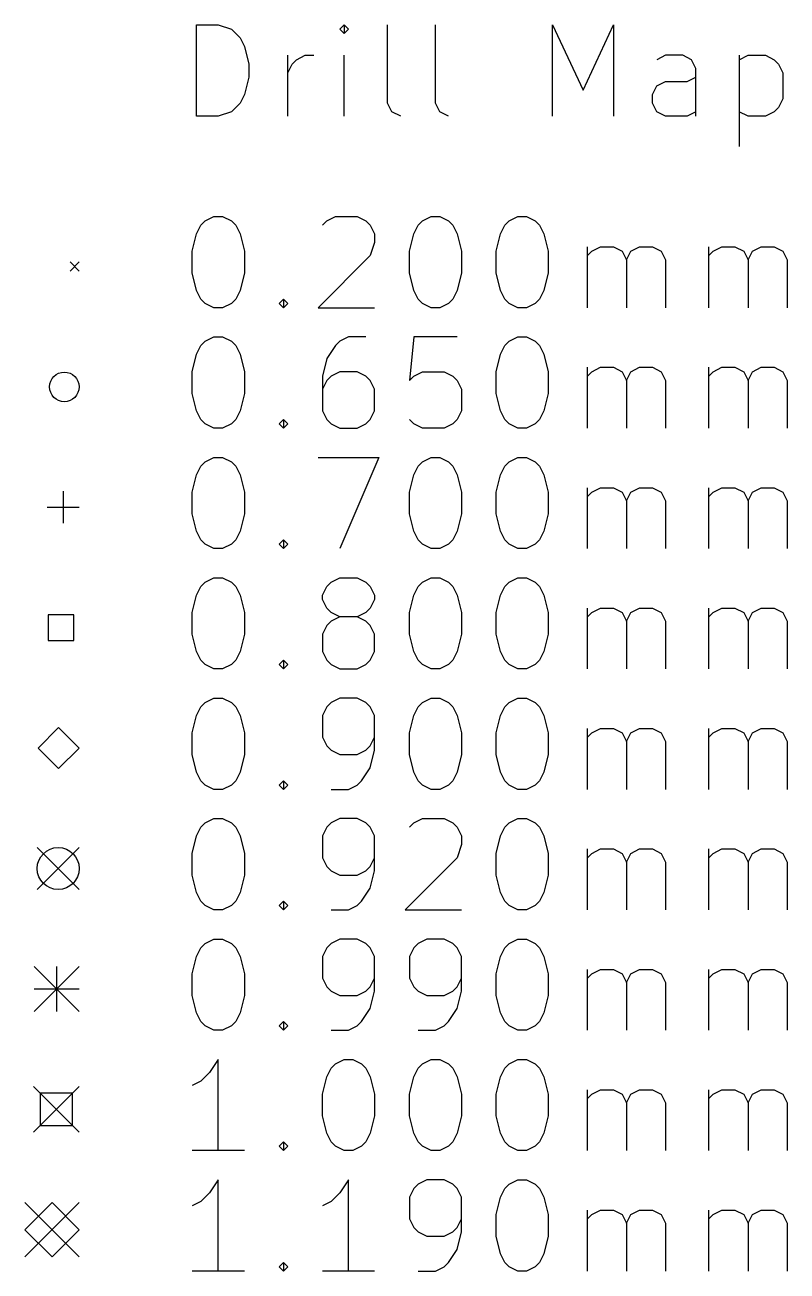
# Model space of a CAD drawing. Extents: x 68 to 170, y -265 to -110.
# Drawn here: x 68.58 to 85.3, y -238.65 to -211.33 of the extents above; entities that cross this region are included whole.
import ezdxf

# ---------------------------------------------------------------- set-up
doc = ezdxf.new("R2010")
doc.units = 0
doc.layers.add('BLACK', color=7, linetype='CONTINUOUS')

msp = doc.modelspace()

# ---------------------------------------------------------------- linework, layer by layer
at = {"layer": 'BLACK', "linetype": 'CONTINUOUS'}
for p, q in [((72.3512, -213.33), (72.3512, -211.33)), ((72.3512, -211.33), (72.8274, -211.33)), ((72.8274, -211.33), (73.1131, -211.425)), ((73.1131, -211.425), (73.3036, -211.615)), ((75.5893, -211.33), (75.494, -211.425)), ((75.494, -211.425), (75.5893, -211.52)), ((75.6845, -211.425), (75.5893, -211.33)), ((75.5893, -211.33), (75.5893, -211.52)), ((75.5893, -211.52), (75.6845, -211.425)), ((76.5417, -213.044), (76.5417, -211.33)), ((77.5893, -213.044), (77.5893, -211.33)), ((80.1607, -213.33), (80.1607, -211.33)), ((80.1607, -211.33), (80.8274, -212.758)), ((80.8274, -212.758), (81.494, -211.33)), ((81.494, -211.33), (81.494, -213.33)), ((73.3036, -211.615), (73.3988, -211.806)), ((73.3988, -211.806), (73.494, -212.187)), ((74.3512, -213.33), (74.3512, -211.996)), ((74.5417, -212.092), (74.7321, -211.996)), ((74.7321, -211.996), (74.9226, -211.996)), ((75.5893, -213.33), (75.5893, -211.996)), ((82.6369, -211.996), (82.4464, -212.092)), ((83.0179, -211.996), (82.6369, -211.996)), ((83.2083, -212.092), (83.0179, -211.996)), ((84.256, -211.996), (84.256, -213.996)), ((84.256, -212.092), (84.4464, -211.996)), ((84.4464, -211.996), (84.8274, -211.996)), ((84.8274, -211.996), (85.0179, -212.092)), ((73.494, -212.187), (73.494, -212.473)), ((74.3512, -212.377), (74.4464, -212.187)), ((74.4464, -212.187), (74.5417, -212.092)), ((83.3036, -212.282), (83.2083, -212.092)), ((85.0179, -212.092), (85.1131, -212.187)), ((85.1131, -212.187), (85.2083, -212.377)), ((73.494, -212.473), (73.3988, -212.854)), ((83.1131, -212.568), (83.3036, -212.473)), ((83.3036, -213.33), (83.3036, -212.282)), ((85.2083, -212.377), (85.2083, -212.949)), ((82.3512, -212.854), (82.4464, -212.663)), ((82.4464, -212.663), (82.6369, -212.568)), ((82.6369, -212.568), (83.1131, -212.568)), ((73.3036, -213.044), (73.1131, -213.235)), ((73.3988, -212.854), (73.3036, -213.044)), ((76.6369, -213.235), (76.5417, -213.044)), ((77.6845, -213.235), (77.5893, -213.044)), ((82.3512, -213.044), (82.3512, -212.854)), ((82.4464, -213.235), (82.3512, -213.044)), ((85.2083, -212.949), (85.1131, -213.139)), ((72.8274, -213.33), (72.3512, -213.33)), ((73.1131, -213.235), (72.8274, -213.33)), ((76.8274, -213.33), (76.6369, -213.235)), ((77.875, -213.33), (77.6845, -213.235)), ((82.6369, -213.33), (82.4464, -213.235)), ((83.1131, -213.33), (82.6369, -213.33)), ((83.3036, -213.235), (83.1131, -213.33)), ((84.4464, -213.33), (84.256, -213.235)), ((84.8274, -213.33), (84.4464, -213.33)), ((85.0179, -213.235), (84.8274, -213.33)), ((85.1131, -213.139), (85.0179, -213.235)), ((72.5417, -215.625), (72.7321, -215.53)), ((72.7321, -215.53), (72.9226, -215.53)), ((72.9226, -215.53), (73.1131, -215.625)), ((75.2083, -215.625), (75.3988, -215.53)), ((75.3988, -215.53), (75.875, -215.53)), ((75.875, -215.53), (76.0655, -215.625)), ((77.3036, -215.625), (77.494, -215.53)), ((77.494, -215.53), (77.6845, -215.53)), ((77.6845, -215.53), (77.875, -215.625)), ((79.2083, -215.625), (79.3988, -215.53)), ((79.3988, -215.53), (79.5893, -215.53)), ((79.5893, -215.53), (79.7798, -215.625)), ((72.3512, -215.911), (72.4464, -215.72)), ((72.4464, -215.72), (72.5417, -215.625)), ((73.1131, -215.625), (73.2083, -215.72)), ((73.2083, -215.72), (73.3036, -215.911)), ((75.1131, -215.72), (75.2083, -215.625)), ((76.0655, -215.625), (76.1607, -215.72)), ((76.1607, -215.72), (76.256, -215.911)), ((77.1131, -215.911), (77.2083, -215.72)), ((77.2083, -215.72), (77.3036, -215.625)), ((77.875, -215.625), (77.9702, -215.72)), ((77.9702, -215.72), (78.0655, -215.911)), ((79.0179, -215.911), (79.1131, -215.72)), ((79.1131, -215.72), (79.2083, -215.625)), ((79.7798, -215.625), (79.875, -215.72)), ((79.875, -215.72), (79.9702, -215.911)), ((72.256, -216.292), (72.3512, -215.911)), ((73.3036, -215.911), (73.3988, -216.292)), ((76.256, -216.101), (76.1607, -216.387)), ((76.256, -215.911), (76.256, -216.101)), ((77.0179, -216.292), (77.1131, -215.911)), ((78.0655, -215.911), (78.1607, -216.292)), ((78.9226, -216.292), (79.0179, -215.911)), ((79.9702, -215.911), (80.0655, -216.292)), ((72.256, -216.768), (72.256, -216.292)), ((73.3988, -216.292), (73.3988, -216.768)), ((77.0179, -216.768), (77.0179, -216.292)), ((78.1607, -216.292), (78.1607, -216.768)), ((78.9226, -216.768), (78.9226, -216.292)), ((80.0655, -216.292), (80.0655, -216.768)), ((80.9226, -217.53), (80.9226, -216.196)), ((80.9226, -216.387), (81.0179, -216.292)), ((81.0179, -216.292), (81.2083, -216.196)), ((81.2083, -216.196), (81.494, -216.196)), ((81.494, -216.196), (81.6845, -216.292)), ((81.6845, -216.292), (81.7798, -216.482)), ((81.7798, -216.482), (81.875, -216.292)), ((81.875, -216.292), (82.0655, -216.196)), ((82.0655, -216.196), (82.3512, -216.196)), ((82.3512, -216.196), (82.5417, -216.292)), ((82.5417, -216.292), (82.6369, -216.482)), ((83.5893, -217.53), (83.5893, -216.196)), ((83.5893, -216.387), (83.6845, -216.292)), ((83.6845, -216.292), (83.875, -216.196)), ((83.875, -216.196), (84.1607, -216.196)), ((84.1607, -216.196), (84.3512, -216.292)), ((84.3512, -216.292), (84.4464, -216.482)), ((84.4464, -216.482), (84.5417, -216.292)), ((84.5417, -216.292), (84.7321, -216.196)), ((84.7321, -216.196), (85.0179, -216.196)), ((85.0179, -216.196), (85.2083, -216.292)), ((85.2083, -216.292), (85.3036, -216.482)), ((69.575, -216.525), (69.775, -216.725)), ((69.775, -216.525), (69.575, -216.725)), ((76.1607, -216.387), (75.0179, -217.53)), ((81.7798, -216.482), (81.7798, -217.53)), ((82.6369, -216.482), (82.6369, -217.53)), ((84.4464, -216.482), (84.4464, -217.53)), ((85.3036, -216.482), (85.3036, -217.53)), ((72.3512, -217.149), (72.256, -216.768)), ((73.3988, -216.768), (73.3036, -217.149)), ((77.1131, -217.149), (77.0179, -216.768)), ((78.1607, -216.768), (78.0655, -217.149)), ((79.0179, -217.149), (78.9226, -216.768)), ((80.0655, -216.768), (79.9702, -217.149)), ((72.4464, -217.339), (72.3512, -217.149)), ((73.3036, -217.149), (73.2083, -217.339)), ((77.2083, -217.339), (77.1131, -217.149)), ((78.0655, -217.149), (77.9702, -217.339)), ((79.1131, -217.339), (79.0179, -217.149)), ((79.9702, -217.149), (79.875, -217.339)), ((72.5417, -217.435), (72.4464, -217.339)), ((72.7321, -217.53), (72.5417, -217.435)), ((73.1131, -217.435), (72.9226, -217.53)), ((73.2083, -217.339), (73.1131, -217.435)), ((74.1607, -217.435), (74.256, -217.339)), ((74.256, -217.53), (74.1607, -217.435)), ((74.256, -217.339), (74.3512, -217.435)), ((74.256, -217.339), (74.256, -217.53)), ((74.3512, -217.435), (74.256, -217.53)), ((77.3036, -217.435), (77.2083, -217.339)), ((77.494, -217.53), (77.3036, -217.435)), ((77.875, -217.435), (77.6845, -217.53)), ((77.9702, -217.339), (77.875, -217.435)), ((79.2083, -217.435), (79.1131, -217.339)), ((79.3988, -217.53), (79.2083, -217.435)), ((79.7798, -217.435), (79.5893, -217.53)), ((79.875, -217.339), (79.7798, -217.435)), ((72.9226, -217.53), (72.7321, -217.53)), ((75.0179, -217.53), (76.256, -217.53)), ((77.6845, -217.53), (77.494, -217.53)), ((79.5893, -217.53), (79.3988, -217.53)), ((72.4464, -218.36), (72.5417, -218.265)), ((72.5417, -218.265), (72.7321, -218.17)), ((72.7321, -218.17), (72.9226, -218.17)), ((72.9226, -218.17), (73.1131, -218.265)), ((73.1131, -218.265), (73.2083, -218.36)), ((75.494, -218.265), (75.3988, -218.36)), ((75.6845, -218.17), (75.494, -218.265)), ((76.0655, -218.17), (75.6845, -218.17)), ((77.1131, -218.17), (77.0179, -219.122)), ((78.0655, -218.17), (77.1131, -218.17)), ((79.1131, -218.36), (79.2083, -218.265)), ((79.2083, -218.265), (79.3988, -218.17)), ((79.3988, -218.17), (79.5893, -218.17)), ((79.5893, -218.17), (79.7798, -218.265)), ((79.7798, -218.265), (79.875, -218.36)), ((72.256, -218.932), (72.3512, -218.551)), ((72.3512, -218.551), (72.4464, -218.36)), ((73.2083, -218.36), (73.3036, -218.551)), ((73.3036, -218.551), (73.3988, -218.932)), ((75.3988, -218.36), (75.2083, -218.646)), ((78.9226, -218.932), (79.0179, -218.551)), ((79.0179, -218.551), (79.1131, -218.36)), ((79.875, -218.36), (79.9702, -218.551)), ((79.9702, -218.551), (80.0655, -218.932)), ((75.2083, -218.646), (75.1131, -219.027)), ((72.256, -219.408), (72.256, -218.932)), ((73.3988, -218.932), (73.3988, -219.408)), ((75.1131, -219.027), (75.1131, -219.789)), ((75.3036, -219.027), (75.2083, -219.122)), ((75.494, -218.932), (75.3036, -219.027)), ((75.875, -218.932), (75.494, -218.932)), ((76.0655, -219.027), (75.875, -218.932)), ((76.1607, -219.122), (76.0655, -219.027)), ((77.0179, -219.122), (77.1131, -219.027)), ((77.1131, -219.027), (77.3036, -218.932)), ((77.3036, -218.932), (77.7798, -218.932)), ((77.7798, -218.932), (77.9702, -219.027)), ((77.9702, -219.027), (78.0655, -219.122)), ((78.9226, -219.408), (78.9226, -218.932)), ((80.0655, -218.932), (80.0655, -219.408)), ((80.9226, -220.17), (80.9226, -218.836)), ((80.9226, -219.027), (81.0179, -218.932)), ((81.0179, -218.932), (81.2083, -218.836)), ((81.2083, -218.836), (81.494, -218.836)), ((81.494, -218.836), (81.6845, -218.932)), ((81.6845, -218.932), (81.7798, -219.122)), ((81.7798, -219.122), (81.875, -218.932)), ((81.875, -218.932), (82.0655, -218.836)), ((82.0655, -218.836), (82.3512, -218.836)), ((82.3512, -218.836), (82.5417, -218.932)), ((82.5417, -218.932), (82.6369, -219.122)), ((83.5893, -220.17), (83.5893, -218.836)), ((83.5893, -219.027), (83.6845, -218.932)), ((83.6845, -218.932), (83.875, -218.836)), ((83.875, -218.836), (84.1607, -218.836)), ((84.1607, -218.836), (84.3512, -218.932)), ((84.3512, -218.932), (84.4464, -219.122)), ((84.4464, -219.122), (84.5417, -218.932)), ((84.5417, -218.932), (84.7321, -218.836)), ((84.7321, -218.836), (85.0179, -218.836)), ((85.0179, -218.836), (85.2083, -218.932)), ((85.2083, -218.932), (85.3036, -219.122)), ((75.2083, -219.122), (75.1131, -219.313)), ((76.256, -219.313), (76.1607, -219.122)), ((76.256, -219.789), (76.256, -219.313)), ((78.0655, -219.122), (78.1607, -219.313)), ((78.1607, -219.313), (78.1607, -219.789)), ((81.7798, -219.122), (81.7798, -220.17)), ((82.6369, -219.122), (82.6369, -220.17)), ((84.4464, -219.122), (84.4464, -220.17)), ((85.3036, -219.122), (85.3036, -220.17)), ((72.3512, -219.789), (72.256, -219.408)), ((73.3988, -219.408), (73.3036, -219.789)), ((79.0179, -219.789), (78.9226, -219.408)), ((80.0655, -219.408), (79.9702, -219.789)), ((72.4464, -219.979), (72.3512, -219.789)), ((73.3036, -219.789), (73.2083, -219.979)), ((75.1131, -219.789), (75.2083, -219.979)), ((76.1607, -219.979), (76.256, -219.789)), ((78.1607, -219.789), (78.0655, -219.979)), ((79.1131, -219.979), (79.0179, -219.789)), ((79.9702, -219.789), (79.875, -219.979)), ((72.5417, -220.075), (72.4464, -219.979)), ((72.7321, -220.17), (72.5417, -220.075)), ((72.9226, -220.17), (72.7321, -220.17)), ((73.1131, -220.075), (72.9226, -220.17)), ((73.2083, -219.979), (73.1131, -220.075)), ((74.1607, -220.075), (74.256, -219.979)), ((74.256, -220.17), (74.1607, -220.075)), ((74.256, -219.979), (74.3512, -220.075)), ((74.256, -219.979), (74.256, -220.17)), ((74.3512, -220.075), (74.256, -220.17)), ((75.2083, -219.979), (75.3036, -220.075)), ((75.3036, -220.075), (75.494, -220.17)), ((75.494, -220.17), (75.875, -220.17)), ((75.875, -220.17), (76.0655, -220.075)), ((76.0655, -220.075), (76.1607, -219.979)), ((77.1131, -220.075), (77.0179, -219.979)), ((77.3036, -220.17), (77.1131, -220.075)), ((77.7798, -220.17), (77.3036, -220.17)), ((77.9702, -220.075), (77.7798, -220.17)), ((78.0655, -219.979), (77.9702, -220.075)), ((79.2083, -220.075), (79.1131, -219.979)), ((79.3988, -220.17), (79.2083, -220.075)), ((79.5893, -220.17), (79.3988, -220.17)), ((79.7798, -220.075), (79.5893, -220.17)), ((79.875, -219.979), (79.7798, -220.075)), ((72.3512, -221.191), (72.4464, -221)), ((72.4464, -221), (72.5417, -220.905)), ((72.5417, -220.905), (72.7321, -220.81)), ((72.7321, -220.81), (72.9226, -220.81)), ((72.9226, -220.81), (73.1131, -220.905)), ((73.1131, -220.905), (73.2083, -221)), ((73.2083, -221), (73.3036, -221.191)), ((75.0179, -220.81), (76.3512, -220.81)), ((76.3512, -220.81), (75.494, -222.81)), ((77.1131, -221.191), (77.2083, -221)), ((77.2083, -221), (77.3036, -220.905)), ((77.3036, -220.905), (77.494, -220.81)), ((77.494, -220.81), (77.6845, -220.81)), ((77.6845, -220.81), (77.875, -220.905)), ((77.875, -220.905), (77.9702, -221)), ((77.9702, -221), (78.0655, -221.191)), ((79.0179, -221.191), (79.1131, -221)), ((79.1131, -221), (79.2083, -220.905)), ((79.2083, -220.905), (79.3988, -220.81)), ((79.3988, -220.81), (79.5893, -220.81)), ((79.5893, -220.81), (79.7798, -220.905)), ((79.7798, -220.905), (79.875, -221)), ((79.875, -221), (79.9702, -221.191)), ((72.256, -221.572), (72.3512, -221.191)), ((73.3036, -221.191), (73.3988, -221.572)), ((77.0179, -221.572), (77.1131, -221.191)), ((78.0655, -221.191), (78.1607, -221.572)), ((78.9226, -221.572), (79.0179, -221.191)), ((79.9702, -221.191), (80.0655, -221.572)), ((69.425, -221.555), (69.425, -222.255)), ((80.9226, -222.81), (80.9226, -221.476)), ((81.0179, -221.572), (81.2083, -221.476)), ((81.2083, -221.476), (81.494, -221.476)), ((81.494, -221.476), (81.6845, -221.572)), ((81.875, -221.572), (82.0655, -221.476)), ((82.0655, -221.476), (82.3512, -221.476)), ((82.3512, -221.476), (82.5417, -221.572)), ((83.5893, -222.81), (83.5893, -221.476)), ((83.6845, -221.572), (83.875, -221.476)), ((83.875, -221.476), (84.1607, -221.476)), ((84.1607, -221.476), (84.3512, -221.572)), ((84.5417, -221.572), (84.7321, -221.476)), ((84.7321, -221.476), (85.0179, -221.476)), ((85.0179, -221.476), (85.2083, -221.572)), ((72.256, -222.048), (72.256, -221.572)), ((73.3988, -221.572), (73.3988, -222.048)), ((77.0179, -222.048), (77.0179, -221.572)), ((78.1607, -221.572), (78.1607, -222.048)), ((78.9226, -222.048), (78.9226, -221.572)), ((80.0655, -221.572), (80.0655, -222.048)), ((80.9226, -221.667), (81.0179, -221.572)), ((81.6845, -221.572), (81.7798, -221.762)), ((81.7798, -221.762), (81.875, -221.572)), ((81.7798, -221.762), (81.7798, -222.81)), ((82.5417, -221.572), (82.6369, -221.762)), ((82.6369, -221.762), (82.6369, -222.81)), ((83.5893, -221.667), (83.6845, -221.572)), ((84.3512, -221.572), (84.4464, -221.762)), ((84.4464, -221.762), (84.5417, -221.572)), ((84.4464, -221.762), (84.4464, -222.81)), ((85.2083, -221.572), (85.3036, -221.762)), ((85.3036, -221.762), (85.3036, -222.81)), ((69.075, -221.905), (69.775, -221.905)), ((72.3512, -222.429), (72.256, -222.048)), ((73.3988, -222.048), (73.3036, -222.429)), ((77.1131, -222.429), (77.0179, -222.048)), ((78.1607, -222.048), (78.0655, -222.429)), ((79.0179, -222.429), (78.9226, -222.048)), ((80.0655, -222.048), (79.9702, -222.429)), ((72.4464, -222.619), (72.3512, -222.429)), ((72.5417, -222.715), (72.4464, -222.619)), ((73.2083, -222.619), (73.1131, -222.715)), ((73.3036, -222.429), (73.2083, -222.619)), ((74.1607, -222.715), (74.256, -222.619)), ((74.256, -222.619), (74.3512, -222.715)), ((74.256, -222.619), (74.256, -222.81)), ((77.2083, -222.619), (77.1131, -222.429)), ((77.3036, -222.715), (77.2083, -222.619)), ((77.9702, -222.619), (77.875, -222.715)), ((78.0655, -222.429), (77.9702, -222.619)), ((79.1131, -222.619), (79.0179, -222.429)), ((79.2083, -222.715), (79.1131, -222.619)), ((79.875, -222.619), (79.7798, -222.715)), ((79.9702, -222.429), (79.875, -222.619)), ((72.7321, -222.81), (72.5417, -222.715)), ((72.9226, -222.81), (72.7321, -222.81)), ((73.1131, -222.715), (72.9226, -222.81)), ((74.256, -222.81), (74.1607, -222.715)), ((74.3512, -222.715), (74.256, -222.81)), ((77.494, -222.81), (77.3036, -222.715)), ((77.6845, -222.81), (77.494, -222.81)), ((77.875, -222.715), (77.6845, -222.81)), ((79.3988, -222.81), (79.2083, -222.715)), ((79.5893, -222.81), (79.3988, -222.81)), ((79.7798, -222.715), (79.5893, -222.81)), ((72.5417, -223.545), (72.7321, -223.45)), ((72.7321, -223.45), (72.9226, -223.45)), ((72.9226, -223.45), (73.1131, -223.545)), ((75.3036, -223.545), (75.494, -223.45)), ((75.494, -223.45), (75.875, -223.45)), ((75.875, -223.45), (76.0655, -223.545)), ((77.3036, -223.545), (77.494, -223.45)), ((77.494, -223.45), (77.6845, -223.45)), ((77.6845, -223.45), (77.875, -223.545)), ((79.2083, -223.545), (79.3988, -223.45)), ((79.3988, -223.45), (79.5893, -223.45)), ((79.5893, -223.45), (79.7798, -223.545)), ((72.3512, -223.831), (72.4464, -223.64)), ((72.4464, -223.64), (72.5417, -223.545)), ((73.1131, -223.545), (73.2083, -223.64)), ((73.2083, -223.64), (73.3036, -223.831)), ((75.1131, -223.831), (75.2083, -223.64)), ((75.2083, -223.64), (75.3036, -223.545)), ((76.0655, -223.545), (76.1607, -223.64)), ((76.1607, -223.64), (76.256, -223.831)), ((77.1131, -223.831), (77.2083, -223.64)), ((77.2083, -223.64), (77.3036, -223.545)), ((77.875, -223.545), (77.9702, -223.64)), ((77.9702, -223.64), (78.0655, -223.831)), ((79.0179, -223.831), (79.1131, -223.64)), ((79.1131, -223.64), (79.2083, -223.545)), ((79.7798, -223.545), (79.875, -223.64)), ((79.875, -223.64), (79.9702, -223.831)), ((72.256, -224.212), (72.3512, -223.831)), ((73.3036, -223.831), (73.3988, -224.212)), ((75.1131, -223.926), (75.1131, -223.831)), ((75.2083, -224.116), (75.1131, -223.926)), ((76.256, -223.926), (76.1607, -224.116)), ((76.256, -223.831), (76.256, -223.926)), ((77.0179, -224.212), (77.1131, -223.831)), ((78.0655, -223.831), (78.1607, -224.212)), ((78.9226, -224.212), (79.0179, -223.831)), ((79.9702, -223.831), (80.0655, -224.212)), ((69.6578, -224.262), (69.0922, -224.262)), ((69.0922, -224.262), (69.0922, -224.828)), ((69.6578, -224.828), (69.6578, -224.262)), ((72.256, -224.688), (72.256, -224.212)), ((73.3988, -224.212), (73.3988, -224.688)), ((75.3036, -224.212), (75.2083, -224.116)), ((75.494, -224.307), (75.3036, -224.212)), ((76.0655, -224.212), (75.875, -224.307)), ((76.1607, -224.116), (76.0655, -224.212)), ((77.0179, -224.688), (77.0179, -224.212)), ((78.1607, -224.212), (78.1607, -224.688)), ((78.9226, -224.688), (78.9226, -224.212)), ((80.0655, -224.212), (80.0655, -224.688)), ((80.9226, -225.45), (80.9226, -224.116)), ((80.9226, -224.307), (81.0179, -224.212)), ((81.0179, -224.212), (81.2083, -224.116)), ((81.2083, -224.116), (81.494, -224.116)), ((81.494, -224.116), (81.6845, -224.212)), ((81.6845, -224.212), (81.7798, -224.402)), ((81.7798, -224.402), (81.875, -224.212)), ((81.875, -224.212), (82.0655, -224.116)), ((82.0655, -224.116), (82.3512, -224.116)), ((82.3512, -224.116), (82.5417, -224.212)), ((82.5417, -224.212), (82.6369, -224.402)), ((83.5893, -225.45), (83.5893, -224.116)), ((83.5893, -224.307), (83.6845, -224.212)), ((83.6845, -224.212), (83.875, -224.116)), ((83.875, -224.116), (84.1607, -224.116)), ((84.1607, -224.116), (84.3512, -224.212)), ((84.3512, -224.212), (84.4464, -224.402)), ((84.4464, -224.402), (84.5417, -224.212)), ((84.5417, -224.212), (84.7321, -224.116)), ((84.7321, -224.116), (85.0179, -224.116)), ((85.0179, -224.116), (85.2083, -224.212)), ((85.2083, -224.212), (85.3036, -224.402)), ((75.2083, -224.497), (75.1131, -224.688)), ((75.3036, -224.402), (75.2083, -224.497)), ((75.494, -224.307), (75.3036, -224.402)), ((75.875, -224.307), (75.494, -224.307)), ((76.0655, -224.402), (75.875, -224.307)), ((76.1607, -224.497), (76.0655, -224.402)), ((76.256, -224.688), (76.1607, -224.497)), ((81.7798, -224.402), (81.7798, -225.45)), ((82.6369, -224.402), (82.6369, -225.45)), ((84.4464, -224.402), (84.4464, -225.45)), ((85.3036, -224.402), (85.3036, -225.45)), ((69.0922, -224.828), (69.6578, -224.828)), ((72.3512, -225.069), (72.256, -224.688)), ((73.3988, -224.688), (73.3036, -225.069)), ((75.1131, -224.688), (75.1131, -225.069)), ((76.256, -225.069), (76.256, -224.688)), ((77.1131, -225.069), (77.0179, -224.688)), ((78.1607, -224.688), (78.0655, -225.069)), ((79.0179, -225.069), (78.9226, -224.688)), ((80.0655, -224.688), (79.9702, -225.069)), ((72.4464, -225.259), (72.3512, -225.069)), ((73.3036, -225.069), (73.2083, -225.259)), ((75.1131, -225.069), (75.2083, -225.259)), ((76.1607, -225.259), (76.256, -225.069)), ((77.2083, -225.259), (77.1131, -225.069)), ((78.0655, -225.069), (77.9702, -225.259)), ((79.1131, -225.259), (79.0179, -225.069)), ((79.9702, -225.069), (79.875, -225.259)), ((72.5417, -225.355), (72.4464, -225.259)), ((72.7321, -225.45), (72.5417, -225.355)), ((73.1131, -225.355), (72.9226, -225.45)), ((73.2083, -225.259), (73.1131, -225.355)), ((74.1607, -225.355), (74.256, -225.259)), ((74.256, -225.45), (74.1607, -225.355)), ((74.256, -225.259), (74.3512, -225.355)), ((74.256, -225.259), (74.256, -225.45)), ((74.3512, -225.355), (74.256, -225.45)), ((75.2083, -225.259), (75.3036, -225.355)), ((75.3036, -225.355), (75.494, -225.45)), ((75.875, -225.45), (76.0655, -225.355)), ((76.0655, -225.355), (76.1607, -225.259)), ((77.3036, -225.355), (77.2083, -225.259)), ((77.494, -225.45), (77.3036, -225.355)), ((77.875, -225.355), (77.6845, -225.45)), ((77.9702, -225.259), (77.875, -225.355)), ((79.2083, -225.355), (79.1131, -225.259)), ((79.3988, -225.45), (79.2083, -225.355)), ((79.7798, -225.355), (79.5893, -225.45)), ((79.875, -225.259), (79.7798, -225.355)), ((72.9226, -225.45), (72.7321, -225.45)), ((75.494, -225.45), (75.875, -225.45)), ((77.6845, -225.45), (77.494, -225.45)), ((79.5893, -225.45), (79.3988, -225.45)), ((72.4464, -226.28), (72.5417, -226.185)), ((72.5417, -226.185), (72.7321, -226.09)), ((72.7321, -226.09), (72.9226, -226.09)), ((72.9226, -226.09), (73.1131, -226.185)), ((73.1131, -226.185), (73.2083, -226.28)), ((75.3036, -226.185), (75.2083, -226.28)), ((75.494, -226.09), (75.3036, -226.185)), ((75.875, -226.09), (75.494, -226.09)), ((76.0655, -226.185), (75.875, -226.09)), ((76.1607, -226.28), (76.0655, -226.185)), ((77.2083, -226.28), (77.3036, -226.185)), ((77.3036, -226.185), (77.494, -226.09)), ((77.494, -226.09), (77.6845, -226.09)), ((77.6845, -226.09), (77.875, -226.185)), ((77.875, -226.185), (77.9702, -226.28)), ((79.1131, -226.28), (79.2083, -226.185)), ((79.2083, -226.185), (79.3988, -226.09)), ((79.3988, -226.09), (79.5893, -226.09)), ((79.5893, -226.09), (79.7798, -226.185)), ((79.7798, -226.185), (79.875, -226.28)), ((72.256, -226.852), (72.3512, -226.471)), ((72.3512, -226.471), (72.4464, -226.28)), ((73.2083, -226.28), (73.3036, -226.471)), ((73.3036, -226.471), (73.3988, -226.852)), ((75.2083, -226.28), (75.1131, -226.471)), ((75.1131, -226.471), (75.1131, -226.947)), ((76.256, -226.471), (76.1607, -226.28)), ((76.256, -227.233), (76.256, -226.471)), ((77.0179, -226.852), (77.1131, -226.471)), ((77.1131, -226.471), (77.2083, -226.28)), ((77.9702, -226.28), (78.0655, -226.471)), ((78.0655, -226.471), (78.1607, -226.852)), ((78.9226, -226.852), (79.0179, -226.471)), ((79.0179, -226.471), (79.1131, -226.28)), ((79.875, -226.28), (79.9702, -226.471)), ((79.9702, -226.471), (80.0655, -226.852)), ((69.325, -226.735), (68.875, -227.185)), ((69.775, -227.185), (69.325, -226.735)), ((72.256, -227.328), (72.256, -226.852)), ((73.3988, -226.852), (73.3988, -227.328)), ((75.1131, -226.947), (75.2083, -227.137)), ((76.1607, -227.137), (76.256, -226.947)), ((77.0179, -227.328), (77.0179, -226.852)), ((78.1607, -226.852), (78.1607, -227.328)), ((78.9226, -227.328), (78.9226, -226.852)), ((80.0655, -226.852), (80.0655, -227.328)), ((80.9226, -228.09), (80.9226, -226.756)), ((80.9226, -226.947), (81.0179, -226.852)), ((81.0179, -226.852), (81.2083, -226.756)), ((81.2083, -226.756), (81.494, -226.756)), ((81.494, -226.756), (81.6845, -226.852)), ((81.6845, -226.852), (81.7798, -227.042)), ((81.7798, -227.042), (81.875, -226.852)), ((81.875, -226.852), (82.0655, -226.756)), ((82.0655, -226.756), (82.3512, -226.756)), ((82.3512, -226.756), (82.5417, -226.852)), ((82.5417, -226.852), (82.6369, -227.042)), ((83.5893, -228.09), (83.5893, -226.756)), ((83.5893, -226.947), (83.6845, -226.852)), ((83.6845, -226.852), (83.875, -226.756)), ((83.875, -226.756), (84.1607, -226.756)), ((84.1607, -226.756), (84.3512, -226.852)), ((84.3512, -226.852), (84.4464, -227.042)), ((84.4464, -227.042), (84.5417, -226.852)), ((84.5417, -226.852), (84.7321, -226.756)), ((84.7321, -226.756), (85.0179, -226.756)), ((85.0179, -226.756), (85.2083, -226.852)), ((85.2083, -226.852), (85.3036, -227.042)), ((68.875, -227.185), (69.325, -227.635)), ((69.325, -227.635), (69.775, -227.185)), ((75.2083, -227.137), (75.3036, -227.233)), ((75.3036, -227.233), (75.494, -227.328)), ((75.875, -227.328), (76.0655, -227.233)), ((76.0655, -227.233), (76.1607, -227.137)), ((76.1607, -227.614), (76.256, -227.233)), ((81.7798, -227.042), (81.7798, -228.09)), ((82.6369, -227.042), (82.6369, -228.09)), ((84.4464, -227.042), (84.4464, -228.09)), ((85.3036, -227.042), (85.3036, -228.09)), ((72.3512, -227.709), (72.256, -227.328)), ((73.3988, -227.328), (73.3036, -227.709)), ((75.494, -227.328), (75.875, -227.328)), ((77.1131, -227.709), (77.0179, -227.328)), ((78.1607, -227.328), (78.0655, -227.709)), ((79.0179, -227.709), (78.9226, -227.328)), ((80.0655, -227.328), (79.9702, -227.709)), ((72.4464, -227.899), (72.3512, -227.709)), ((73.3036, -227.709), (73.2083, -227.899)), ((75.9702, -227.899), (76.1607, -227.614)), ((77.2083, -227.899), (77.1131, -227.709)), ((78.0655, -227.709), (77.9702, -227.899)), ((79.1131, -227.899), (79.0179, -227.709)), ((79.9702, -227.709), (79.875, -227.899)), ((72.5417, -227.995), (72.4464, -227.899)), ((72.7321, -228.09), (72.5417, -227.995)), ((72.9226, -228.09), (72.7321, -228.09)), ((73.1131, -227.995), (72.9226, -228.09)), ((73.2083, -227.899), (73.1131, -227.995)), ((74.1607, -227.995), (74.256, -227.899)), ((74.256, -228.09), (74.1607, -227.995)), ((74.256, -227.899), (74.3512, -227.995)), ((74.256, -227.899), (74.256, -228.09)), ((74.3512, -227.995), (74.256, -228.09)), ((75.3036, -228.09), (75.6845, -228.09)), ((75.6845, -228.09), (75.875, -227.995)), ((75.875, -227.995), (75.9702, -227.899)), ((77.3036, -227.995), (77.2083, -227.899)), ((77.494, -228.09), (77.3036, -227.995)), ((77.6845, -228.09), (77.494, -228.09)), ((77.875, -227.995), (77.6845, -228.09)), ((77.9702, -227.899), (77.875, -227.995)), ((79.2083, -227.995), (79.1131, -227.899)), ((79.3988, -228.09), (79.2083, -227.995)), ((79.5893, -228.09), (79.3988, -228.09)), ((79.7798, -227.995), (79.5893, -228.09)), ((79.875, -227.899), (79.7798, -227.995)), ((72.3512, -229.111), (72.4464, -228.92)), ((72.4464, -228.92), (72.5417, -228.825)), ((72.5417, -228.825), (72.7321, -228.73)), ((72.7321, -228.73), (72.9226, -228.73)), ((72.9226, -228.73), (73.1131, -228.825)), ((73.1131, -228.825), (73.2083, -228.92)), ((73.2083, -228.92), (73.3036, -229.111)), ((75.2083, -228.92), (75.1131, -229.111)), ((75.3036, -228.825), (75.2083, -228.92)), ((75.494, -228.73), (75.3036, -228.825)), ((75.875, -228.73), (75.494, -228.73)), ((76.0655, -228.825), (75.875, -228.73)), ((76.1607, -228.92), (76.0655, -228.825)), ((76.256, -229.111), (76.1607, -228.92)), ((77.0179, -228.92), (77.1131, -228.825)), ((77.1131, -228.825), (77.3036, -228.73)), ((77.3036, -228.73), (77.7798, -228.73)), ((77.7798, -228.73), (77.9702, -228.825)), ((77.9702, -228.825), (78.0655, -228.92)), ((78.0655, -228.92), (78.1607, -229.111)), ((79.0179, -229.111), (79.1131, -228.92)), ((79.1131, -228.92), (79.2083, -228.825)), ((79.2083, -228.825), (79.3988, -228.73)), ((79.3988, -228.73), (79.5893, -228.73)), ((79.5893, -228.73), (79.7798, -228.825)), ((79.7798, -228.825), (79.875, -228.92)), ((79.875, -228.92), (79.9702, -229.111)), ((72.256, -229.492), (72.3512, -229.111)), ((73.3036, -229.111), (73.3988, -229.492)), ((75.1131, -229.111), (75.1131, -229.587)), ((76.256, -229.873), (76.256, -229.111)), ((78.1607, -229.111), (78.1607, -229.301)), ((78.9226, -229.492), (79.0179, -229.111)), ((79.9702, -229.111), (80.0655, -229.492)), ((68.855, -229.365), (69.775, -230.285)), ((69.775, -229.365), (68.855, -230.285)), ((78.1607, -229.301), (78.0655, -229.587)), ((80.9226, -230.73), (80.9226, -229.396)), ((81.0179, -229.492), (81.2083, -229.396)), ((81.2083, -229.396), (81.494, -229.396)), ((81.494, -229.396), (81.6845, -229.492)), ((81.875, -229.492), (82.0655, -229.396)), ((82.0655, -229.396), (82.3512, -229.396)), ((82.3512, -229.396), (82.5417, -229.492)), ((83.5893, -230.73), (83.5893, -229.396)), ((83.6845, -229.492), (83.875, -229.396)), ((83.875, -229.396), (84.1607, -229.396)), ((84.1607, -229.396), (84.3512, -229.492)), ((84.5417, -229.492), (84.7321, -229.396)), ((84.7321, -229.396), (85.0179, -229.396)), ((85.0179, -229.396), (85.2083, -229.492)), ((72.256, -229.968), (72.256, -229.492)), ((73.3988, -229.492), (73.3988, -229.968)), ((75.1131, -229.587), (75.2083, -229.777)), ((76.1607, -229.777), (76.256, -229.587)), ((78.0655, -229.587), (76.9226, -230.73)), ((78.9226, -229.968), (78.9226, -229.492)), ((80.0655, -229.492), (80.0655, -229.968)), ((80.9226, -229.587), (81.0179, -229.492)), ((81.6845, -229.492), (81.7798, -229.682)), ((81.7798, -229.682), (81.875, -229.492)), ((81.7798, -229.682), (81.7798, -230.73)), ((82.5417, -229.492), (82.6369, -229.682)), ((82.6369, -229.682), (82.6369, -230.73)), ((83.5893, -229.587), (83.6845, -229.492)), ((84.3512, -229.492), (84.4464, -229.682)), ((84.4464, -229.682), (84.5417, -229.492)), ((84.4464, -229.682), (84.4464, -230.73)), ((85.2083, -229.492), (85.3036, -229.682)), ((85.3036, -229.682), (85.3036, -230.73)), ((72.3512, -230.349), (72.256, -229.968)), ((73.3988, -229.968), (73.3036, -230.349)), ((75.2083, -229.777), (75.3036, -229.873)), ((75.3036, -229.873), (75.494, -229.968)), ((75.494, -229.968), (75.875, -229.968)), ((75.875, -229.968), (76.0655, -229.873)), ((76.0655, -229.873), (76.1607, -229.777)), ((76.1607, -230.254), (76.256, -229.873)), ((79.0179, -230.349), (78.9226, -229.968)), ((80.0655, -229.968), (79.9702, -230.349)), ((75.9702, -230.539), (76.1607, -230.254)), ((72.4464, -230.539), (72.3512, -230.349)), ((72.5417, -230.635), (72.4464, -230.539)), ((73.2083, -230.539), (73.1131, -230.635)), ((73.3036, -230.349), (73.2083, -230.539)), ((74.1607, -230.635), (74.256, -230.539)), ((74.256, -230.539), (74.3512, -230.635)), ((74.256, -230.539), (74.256, -230.73)), ((75.875, -230.635), (75.9702, -230.539)), ((79.1131, -230.539), (79.0179, -230.349)), ((79.2083, -230.635), (79.1131, -230.539)), ((79.875, -230.539), (79.7798, -230.635)), ((79.9702, -230.349), (79.875, -230.539)), ((72.7321, -230.73), (72.5417, -230.635)), ((72.9226, -230.73), (72.7321, -230.73)), ((73.1131, -230.635), (72.9226, -230.73)), ((74.256, -230.73), (74.1607, -230.635)), ((74.3512, -230.635), (74.256, -230.73)), ((75.3036, -230.73), (75.6845, -230.73)), ((75.6845, -230.73), (75.875, -230.635)), ((76.9226, -230.73), (78.1607, -230.73)), ((79.3988, -230.73), (79.2083, -230.635)), ((79.5893, -230.73), (79.3988, -230.73)), ((79.7798, -230.635), (79.5893, -230.73)), ((72.5417, -231.465), (72.7321, -231.37)), ((72.7321, -231.37), (72.9226, -231.37)), ((72.9226, -231.37), (73.1131, -231.465)), ((75.494, -231.37), (75.3036, -231.465)), ((75.875, -231.37), (75.494, -231.37)), ((76.0655, -231.465), (75.875, -231.37)), ((77.3988, -231.37), (77.2083, -231.465)), ((77.7798, -231.37), (77.3988, -231.37)), ((77.9702, -231.465), (77.7798, -231.37)), ((79.2083, -231.465), (79.3988, -231.37)), ((79.3988, -231.37), (79.5893, -231.37)), ((79.5893, -231.37), (79.7798, -231.465)), ((72.3512, -231.751), (72.4464, -231.56)), ((72.4464, -231.56), (72.5417, -231.465)), ((73.1131, -231.465), (73.2083, -231.56)), ((73.2083, -231.56), (73.3036, -231.751)), ((75.2083, -231.56), (75.1131, -231.751)), ((75.3036, -231.465), (75.2083, -231.56)), ((76.1607, -231.56), (76.0655, -231.465)), ((76.256, -231.751), (76.1607, -231.56)), ((77.1131, -231.56), (77.0179, -231.751)), ((77.2083, -231.465), (77.1131, -231.56)), ((78.0655, -231.56), (77.9702, -231.465)), ((78.1607, -231.751), (78.0655, -231.56)), ((79.0179, -231.751), (79.1131, -231.56)), ((79.1131, -231.56), (79.2083, -231.465)), ((79.7798, -231.465), (79.875, -231.56)), ((79.875, -231.56), (79.9702, -231.751)), ((72.256, -232.132), (72.3512, -231.751)), ((73.3036, -231.751), (73.3988, -232.132)), ((75.1131, -231.751), (75.1131, -232.227)), ((76.256, -232.513), (76.256, -231.751)), ((77.0179, -231.751), (77.0179, -232.227)), ((78.1607, -232.513), (78.1607, -231.751)), ((78.9226, -232.132), (79.0179, -231.751)), ((79.9702, -231.751), (80.0655, -232.132)), ((68.785, -231.97), (69.775, -232.96)), ((69.775, -231.97), (68.785, -232.96)), ((69.28, -231.97), (69.28, -232.96)), ((72.256, -232.608), (72.256, -232.132)), ((73.3988, -232.132), (73.3988, -232.608)), ((78.9226, -232.608), (78.9226, -232.132)), ((80.0655, -232.132), (80.0655, -232.608)), ((80.9226, -233.37), (80.9226, -232.036)), ((80.9226, -232.227), (81.0179, -232.132)), ((81.0179, -232.132), (81.2083, -232.036)), ((81.2083, -232.036), (81.494, -232.036)), ((81.494, -232.036), (81.6845, -232.132)), ((81.6845, -232.132), (81.7798, -232.322)), ((81.7798, -232.322), (81.875, -232.132)), ((81.875, -232.132), (82.0655, -232.036)), ((82.0655, -232.036), (82.3512, -232.036)), ((82.3512, -232.036), (82.5417, -232.132)), ((82.5417, -232.132), (82.6369, -232.322)), ((83.5893, -233.37), (83.5893, -232.036)), ((83.5893, -232.227), (83.6845, -232.132)), ((83.6845, -232.132), (83.875, -232.036)), ((83.875, -232.036), (84.1607, -232.036)), ((84.1607, -232.036), (84.3512, -232.132)), ((84.3512, -232.132), (84.4464, -232.322)), ((84.4464, -232.322), (84.5417, -232.132)), ((84.5417, -232.132), (84.7321, -232.036)), ((84.7321, -232.036), (85.0179, -232.036)), ((85.0179, -232.036), (85.2083, -232.132)), ((85.2083, -232.132), (85.3036, -232.322)), ((68.785, -232.465), (69.775, -232.465)), ((75.1131, -232.227), (75.2083, -232.417)), ((75.2083, -232.417), (75.3036, -232.513)), ((76.0655, -232.513), (76.1607, -232.417)), ((76.1607, -232.417), (76.256, -232.227)), ((77.0179, -232.227), (77.1131, -232.417)), ((77.1131, -232.417), (77.2083, -232.513)), ((77.9702, -232.513), (78.0655, -232.417)), ((78.0655, -232.417), (78.1607, -232.227)), ((81.7798, -232.322), (81.7798, -233.37)), ((82.6369, -232.322), (82.6369, -233.37)), ((84.4464, -232.322), (84.4464, -233.37)), ((85.3036, -232.322), (85.3036, -233.37)), ((72.3512, -232.989), (72.256, -232.608)), ((73.3988, -232.608), (73.3036, -232.989)), ((75.3036, -232.513), (75.494, -232.608)), ((75.494, -232.608), (75.875, -232.608)), ((75.875, -232.608), (76.0655, -232.513)), ((76.1607, -232.894), (76.256, -232.513)), ((77.2083, -232.513), (77.3988, -232.608)), ((77.3988, -232.608), (77.7798, -232.608)), ((77.7798, -232.608), (77.9702, -232.513)), ((78.0655, -232.894), (78.1607, -232.513)), ((79.0179, -232.989), (78.9226, -232.608)), ((80.0655, -232.608), (79.9702, -232.989)), ((72.4464, -233.179), (72.3512, -232.989)), ((73.3036, -232.989), (73.2083, -233.179)), ((75.9702, -233.179), (76.1607, -232.894)), ((77.875, -233.179), (78.0655, -232.894)), ((79.1131, -233.179), (79.0179, -232.989)), ((79.9702, -232.989), (79.875, -233.179)), ((72.5417, -233.275), (72.4464, -233.179)), ((72.7321, -233.37), (72.5417, -233.275)), ((73.1131, -233.275), (72.9226, -233.37)), ((73.2083, -233.179), (73.1131, -233.275)), ((74.1607, -233.275), (74.256, -233.179)), ((74.256, -233.37), (74.1607, -233.275)), ((74.256, -233.179), (74.3512, -233.275)), ((74.256, -233.179), (74.256, -233.37)), ((74.3512, -233.275), (74.256, -233.37)), ((75.6845, -233.37), (75.875, -233.275)), ((75.875, -233.275), (75.9702, -233.179)), ((77.5893, -233.37), (77.7798, -233.275)), ((77.7798, -233.275), (77.875, -233.179)), ((79.2083, -233.275), (79.1131, -233.179)), ((79.3988, -233.37), (79.2083, -233.275)), ((79.7798, -233.275), (79.5893, -233.37)), ((79.875, -233.179), (79.7798, -233.275)), ((72.9226, -233.37), (72.7321, -233.37)), ((75.3036, -233.37), (75.6845, -233.37)), ((77.2083, -233.37), (77.5893, -233.37)), ((79.5893, -233.37), (79.3988, -233.37)), ((72.8274, -234.01), (72.6369, -234.295)), ((72.8274, -236.01), (72.8274, -234.01)), ((75.3036, -234.2), (75.3988, -234.105)), ((75.3988, -234.105), (75.5893, -234.01)), ((75.5893, -234.01), (75.7798, -234.01)), ((75.7798, -234.01), (75.9702, -234.105)), ((75.9702, -234.105), (76.0655, -234.2)), ((77.2083, -234.2), (77.3036, -234.105)), ((77.3036, -234.105), (77.494, -234.01)), ((77.494, -234.01), (77.6845, -234.01)), ((77.6845, -234.01), (77.875, -234.105)), ((77.875, -234.105), (77.9702, -234.2)), ((79.1131, -234.2), (79.2083, -234.105)), ((79.2083, -234.105), (79.3988, -234.01)), ((79.3988, -234.01), (79.5893, -234.01)), ((79.5893, -234.01), (79.7798, -234.105)), ((79.7798, -234.105), (79.875, -234.2)), ((72.6369, -234.295), (72.4464, -234.486)), ((75.1131, -234.772), (75.2083, -234.391)), ((75.2083, -234.391), (75.3036, -234.2)), ((76.0655, -234.2), (76.1607, -234.391)), ((76.1607, -234.391), (76.256, -234.772)), ((77.0179, -234.772), (77.1131, -234.391)), ((77.1131, -234.391), (77.2083, -234.2)), ((77.9702, -234.2), (78.0655, -234.391)), ((78.0655, -234.391), (78.1607, -234.772)), ((78.9226, -234.772), (79.0179, -234.391)), ((79.0179, -234.391), (79.1131, -234.2)), ((79.875, -234.2), (79.9702, -234.391)), ((79.9702, -234.391), (80.0655, -234.772)), ((68.775, -234.605), (69.775, -235.605)), ((69.775, -234.605), (68.775, -235.605)), ((72.4464, -234.486), (72.256, -234.581)), ((80.9226, -236.01), (80.9226, -234.676)), ((81.0179, -234.772), (81.2083, -234.676)), ((81.2083, -234.676), (81.494, -234.676)), ((81.494, -234.676), (81.6845, -234.772)), ((81.875, -234.772), (82.0655, -234.676)), ((82.0655, -234.676), (82.3512, -234.676)), ((82.3512, -234.676), (82.5417, -234.772)), ((83.5893, -236.01), (83.5893, -234.676)), ((83.6845, -234.772), (83.875, -234.676)), ((83.875, -234.676), (84.1607, -234.676)), ((84.1607, -234.676), (84.3512, -234.772)), ((84.5417, -234.772), (84.7321, -234.676)), ((84.7321, -234.676), (85.0179, -234.676)), ((85.0179, -234.676), (85.2083, -234.772)), ((69.6286, -234.751), (68.9214, -234.751)), ((68.9214, -234.751), (68.9214, -235.459)), ((69.6286, -235.459), (69.6286, -234.751)), ((75.1131, -235.248), (75.1131, -234.772)), ((76.256, -234.772), (76.256, -235.248)), ((77.0179, -235.248), (77.0179, -234.772)), ((78.1607, -234.772), (78.1607, -235.248)), ((78.9226, -235.248), (78.9226, -234.772)), ((80.0655, -234.772), (80.0655, -235.248)), ((80.9226, -234.867), (81.0179, -234.772)), ((81.6845, -234.772), (81.7798, -234.962)), ((81.7798, -234.962), (81.875, -234.772)), ((82.5417, -234.772), (82.6369, -234.962)), ((83.5893, -234.867), (83.6845, -234.772)), ((84.3512, -234.772), (84.4464, -234.962)), ((84.4464, -234.962), (84.5417, -234.772)), ((85.2083, -234.772), (85.3036, -234.962)), ((81.7798, -234.962), (81.7798, -236.01)), ((82.6369, -234.962), (82.6369, -236.01)), ((84.4464, -234.962), (84.4464, -236.01)), ((85.3036, -234.962), (85.3036, -236.01)), ((68.9214, -235.459), (69.6286, -235.459)), ((75.2083, -235.629), (75.1131, -235.248)), ((76.256, -235.248), (76.1607, -235.629)), ((77.1131, -235.629), (77.0179, -235.248)), ((78.1607, -235.248), (78.0655, -235.629)), ((79.0179, -235.629), (78.9226, -235.248)), ((80.0655, -235.248), (79.9702, -235.629)), ((75.3036, -235.819), (75.2083, -235.629)), ((76.1607, -235.629), (76.0655, -235.819)), ((77.2083, -235.819), (77.1131, -235.629)), ((78.0655, -235.629), (77.9702, -235.819)), ((79.1131, -235.819), (79.0179, -235.629)), ((79.9702, -235.629), (79.875, -235.819)), ((73.3988, -236.01), (72.256, -236.01)), ((74.1607, -235.915), (74.256, -235.819)), ((74.256, -236.01), (74.1607, -235.915)), ((74.256, -235.819), (74.3512, -235.915)), ((74.256, -235.819), (74.256, -236.01)), ((74.3512, -235.915), (74.256, -236.01)), ((75.3988, -235.915), (75.3036, -235.819)), ((75.5893, -236.01), (75.3988, -235.915)), ((75.7798, -236.01), (75.5893, -236.01)), ((75.9702, -235.915), (75.7798, -236.01)), ((76.0655, -235.819), (75.9702, -235.915)), ((77.3036, -235.915), (77.2083, -235.819)), ((77.494, -236.01), (77.3036, -235.915)), ((77.6845, -236.01), (77.494, -236.01)), ((77.875, -235.915), (77.6845, -236.01)), ((77.9702, -235.819), (77.875, -235.915)), ((79.2083, -235.915), (79.1131, -235.819)), ((79.3988, -236.01), (79.2083, -235.915)), ((79.5893, -236.01), (79.3988, -236.01)), ((79.7798, -235.915), (79.5893, -236.01)), ((79.875, -235.819), (79.7798, -235.915)), ((72.8274, -236.65), (72.6369, -236.935)), ((72.8274, -238.65), (72.8274, -236.65)), ((75.6845, -236.65), (75.494, -236.935)), ((75.6845, -238.65), (75.6845, -236.65)), ((77.1131, -236.84), (77.0179, -237.031)), ((77.2083, -236.745), (77.1131, -236.84)), ((77.3988, -236.65), (77.2083, -236.745)), ((77.7798, -236.65), (77.3988, -236.65)), ((77.9702, -236.745), (77.7798, -236.65)), ((78.0655, -236.84), (77.9702, -236.745)), ((78.1607, -237.031), (78.0655, -236.84)), ((79.0179, -237.031), (79.1131, -236.84)), ((79.1131, -236.84), (79.2083, -236.745)), ((79.2083, -236.745), (79.3988, -236.65)), ((79.3988, -236.65), (79.5893, -236.65)), ((79.5893, -236.65), (79.7798, -236.745)), ((79.7798, -236.745), (79.875, -236.84)), ((79.875, -236.84), (79.9702, -237.031)), ((72.4464, -237.126), (72.256, -237.221)), ((72.6369, -236.935), (72.4464, -237.126)), ((75.3036, -237.126), (75.1131, -237.221)), ((75.494, -236.935), (75.3036, -237.126)), ((77.0179, -237.031), (77.0179, -237.507)), ((78.1607, -237.793), (78.1607, -237.031)), ((78.9226, -237.412), (79.0179, -237.031)), ((79.9702, -237.031), (80.0655, -237.412)), ((68.585, -237.15), (69.775, -238.34)), ((69.775, -237.15), (68.585, -238.34)), ((69.18, -237.15), (68.585, -237.745)), ((69.775, -237.745), (69.18, -237.15)), ((80.9226, -238.65), (80.9226, -237.316)), ((81.0179, -237.412), (81.2083, -237.316)), ((81.2083, -237.316), (81.494, -237.316)), ((81.494, -237.316), (81.6845, -237.412)), ((81.875, -237.412), (82.0655, -237.316)), ((82.0655, -237.316), (82.3512, -237.316)), ((82.3512, -237.316), (82.5417, -237.412)), ((83.5893, -238.65), (83.5893, -237.316)), ((83.6845, -237.412), (83.875, -237.316)), ((83.875, -237.316), (84.1607, -237.316)), ((84.1607, -237.316), (84.3512, -237.412)), ((84.5417, -237.412), (84.7321, -237.316)), ((84.7321, -237.316), (85.0179, -237.316)), ((85.0179, -237.316), (85.2083, -237.412)), ((77.0179, -237.507), (77.1131, -237.697)), ((78.0655, -237.697), (78.1607, -237.507)), ((78.9226, -237.888), (78.9226, -237.412)), ((80.0655, -237.412), (80.0655, -237.888)), ((80.9226, -237.507), (81.0179, -237.412)), ((81.6845, -237.412), (81.7798, -237.602)), ((81.7798, -237.602), (81.875, -237.412)), ((81.7798, -237.602), (81.7798, -238.65)), ((82.5417, -237.412), (82.6369, -237.602)), ((82.6369, -237.602), (82.6369, -238.65)), ((83.5893, -237.507), (83.6845, -237.412)), ((84.3512, -237.412), (84.4464, -237.602)), ((84.4464, -237.602), (84.5417, -237.412)), ((84.4464, -237.602), (84.4464, -238.65)), ((85.2083, -237.412), (85.3036, -237.602)), ((85.3036, -237.602), (85.3036, -238.65)), ((68.585, -237.745), (69.18, -238.34)), ((69.18, -238.34), (69.775, -237.745)), ((77.1131, -237.697), (77.2083, -237.793)), ((77.2083, -237.793), (77.3988, -237.888)), ((77.3988, -237.888), (77.7798, -237.888)), ((77.7798, -237.888), (77.9702, -237.793)), ((77.9702, -237.793), (78.0655, -237.697)), ((78.0655, -238.174), (78.1607, -237.793)), ((79.0179, -238.269), (78.9226, -237.888)), ((80.0655, -237.888), (79.9702, -238.269)), ((77.875, -238.459), (78.0655, -238.174)), ((74.1607, -238.555), (74.256, -238.459)), ((74.256, -238.459), (74.3512, -238.555)), ((74.256, -238.459), (74.256, -238.65)), ((77.7798, -238.555), (77.875, -238.459)), ((79.1131, -238.459), (79.0179, -238.269)), ((79.2083, -238.555), (79.1131, -238.459)), ((79.875, -238.459), (79.7798, -238.555)), ((79.9702, -238.269), (79.875, -238.459)), ((73.3988, -238.65), (72.256, -238.65)), ((74.256, -238.65), (74.1607, -238.555)), ((74.3512, -238.555), (74.256, -238.65)), ((76.256, -238.65), (75.1131, -238.65)), ((77.2083, -238.65), (77.5893, -238.65)), ((77.5893, -238.65), (77.7798, -238.555)), ((79.3988, -238.65), (79.2083, -238.555)), ((79.5893, -238.65), (79.3988, -238.65)), ((79.7798, -238.555), (79.5893, -238.65))]:
    msp.add_line(p, q, dxfattribs=at)
at = {"layer": 'BLACK'}
for centre, radius in [((69.45, -219.265), 0.325), ((69.315, -229.825), 0.46)]:
    msp.add_circle(centre, radius, dxfattribs=at)

doc.saveas('drawing.dxf')
